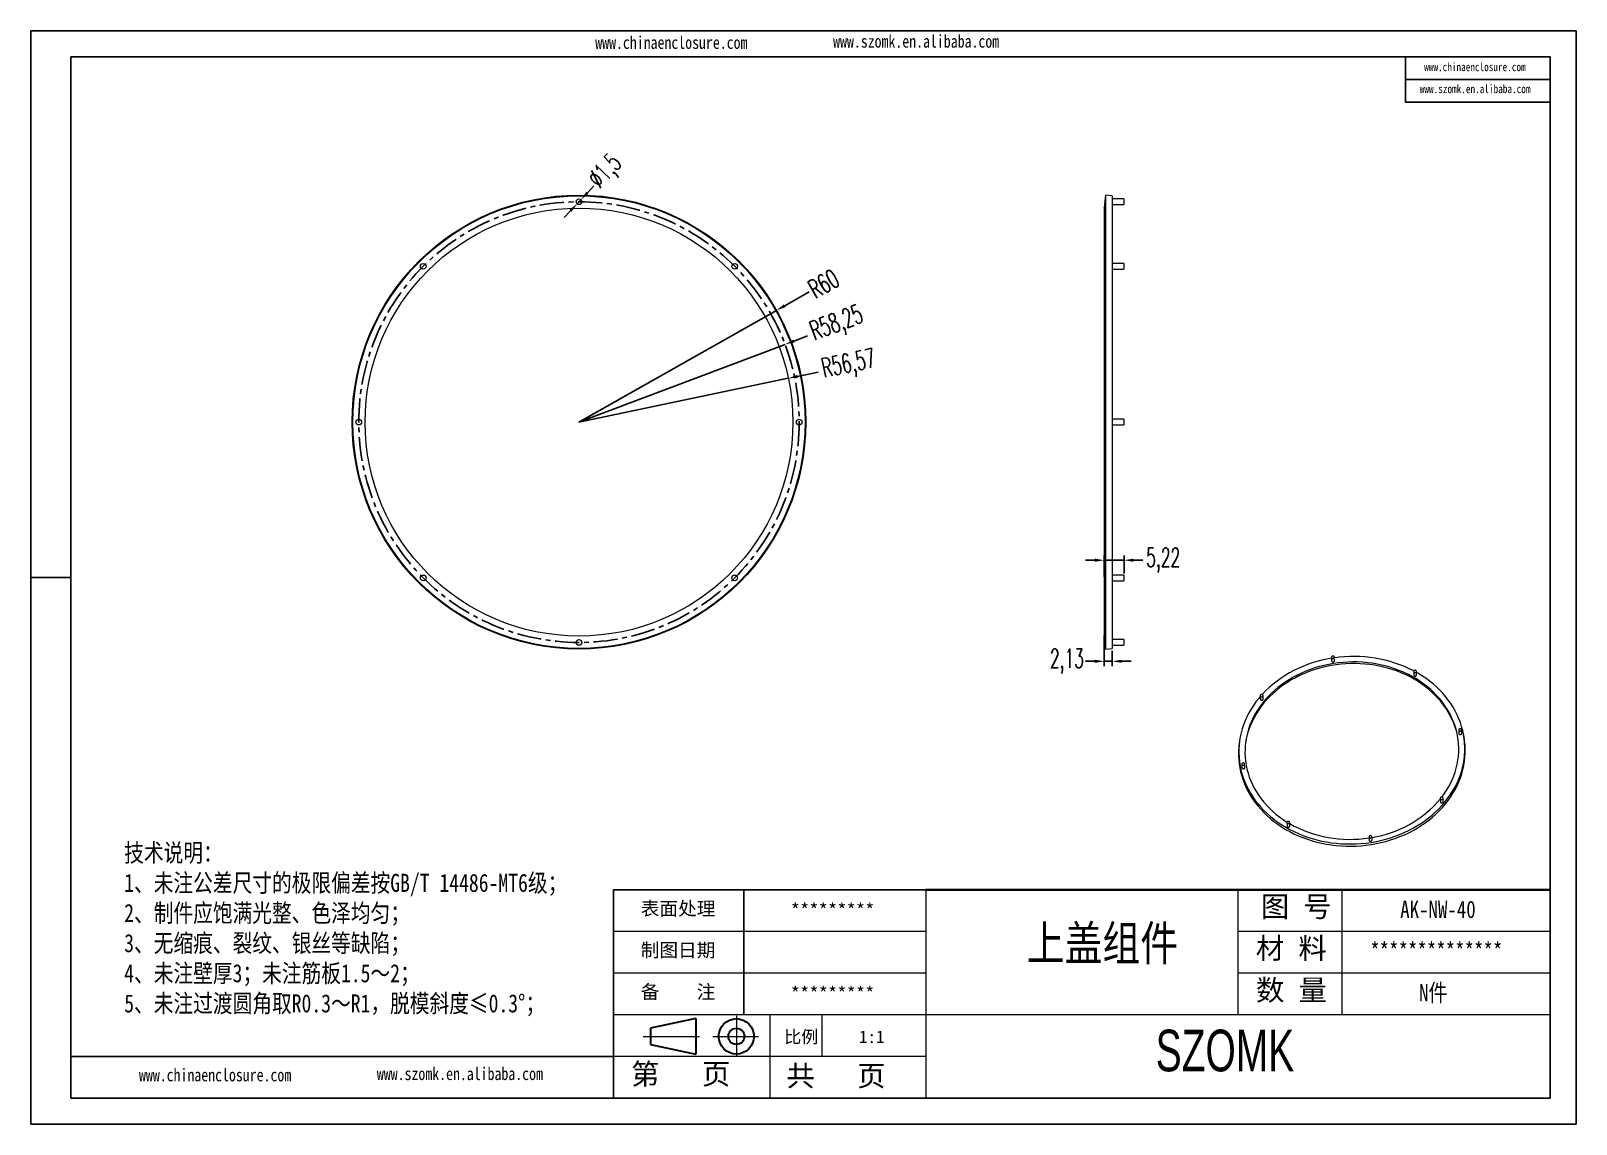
# Model space of a CAD drawing. Header units: inches. Extents: x 2104 to 4359, y 410 to 823.
# Drawn here: x 3484.2 to 3892.9, y 409.8 to 698.8 of the extents above; entities that cross this region are included whole.
import ezdxf

# ---------------------------------------------------------------- set-up
doc = ezdxf.new("R2010")
doc.units = ezdxf.units.IN
doc.linetypes.add('CENTER', pattern=[10.16, 6.35, -1.27, 1.27, -1.27])
doc.linetypes.add('CENTER2', pattern=[28.575, 19.05, -3.175, 3.175, -3.175])
doc.layers.add('文字', color=81, linetype='Continuous')
for name, color, linetype, lineweight in [('粗实线', 7, 'Continuous', 30), ('细实线', 3, 'Continuous', 9), ('细点划线', 2, 'CENTER2', 9)]:
    doc.layers.add(name, color=color, linetype=linetype, lineweight=lineweight)
doc.styles.add('SLDTEXTSTYLE2', font='TXT', dxfattribs={"width": 0.6, "bigfont": 'bigfont'})
doc.styles.get("Standard").update_dxf_attribs({"font": 'txt', "bigfont": 'gbcbig.shx'})
doc.styles.add('宋体', font='', dxfattribs={"width": 0.8, "height": 3.5})
doc.styles.add('长仿宋', font='', dxfattribs={"width": 0.7, "height": 4})
doc.styles.get('宋体').set_extended_font_data('SimSun')
doc.styles.get('长仿宋').set_extended_font_data('SimSun')
doc.dimstyles.new('5', dxfattribs={"dimtxt": 5, "dimasz": 2.5, "dimexe": 1.25, "dimexo": 0.625, "dimtad": 0, "dimzin": 12, "dimtxsty": 'SLDTEXTSTYLE2', "dimcen": 2.5, "dimclrd": 3, "dimclre": 3, "dimclrt": 256, "dimadec": 0, "dimazin": 0, "dimtfac": 1, "dimtmove": 0, "dimatfit": 3, "dimfxl": 1, "dimarcsym": 0})

# ---------------------------------------------------------------- blocks, each defined once
blk = doc.blocks.new('*D140')
at = {"color": 3, "lineweight": -2}
for p, q in [((3690.06, 629.81), (3683.56, 626.14)), ((3629.15, 595.38), (3681.38, 624.91))]:
    blk.add_line(p, q, dxfattribs=at)
at = {"color": 3}
blk.add_solid([(3683.35, 626.5), (3683.76, 625.77), (3681.38, 624.91)], dxfattribs=at)
at = {"layer": 'Defpoints', "color": 0}
for p in [(3681.38, 624.91), (3629.15, 595.38)]:
    blk.add_point(p, dxfattribs=at)
at = {"insert": (3693.87, 631.96), "char_height": 5, "attachment_point": 5, "rotation": 29.479, "style": 'SLDTEXTSTYLE2'}
blk.add_mtext('R60', dxfattribs=at)
blk = doc.blocks.new('*D142')
at = {"color": 3, "lineweight": -2}
for p, q in [((3629.15, 595.38), (3684.52, 606.96)), ((3692.38, 608.61), (3686.97, 607.48))]:
    blk.add_line(p, q, dxfattribs=at)
at = {"color": 3}
blk.add_solid([(3686.88, 607.88), (3687.05, 607.07), (3684.52, 606.96)], dxfattribs=at)
at = {"layer": 'Defpoints', "color": 0}
for p in [(3684.52, 606.96), (3629.15, 595.38)]:
    blk.add_point(p, dxfattribs=at)
at = {"insert": (3700.57, 610.32), "char_height": 5, "attachment_point": 5, "rotation": 11.8172, "style": 'SLDTEXTSTYLE2'}
blk.add_mtext('R56,57', dxfattribs=at)
blk = doc.blocks.new('*D143')
at = {"color": 3, "lineweight": -2}
for p, q in [((3768.1, 538.99), (3768.1, 530.9)), ((3765.6, 532.15), (3763.1, 532.15)), ((3770.23, 532.15), (3768.1, 532.15)), ((3770.23, 534.94), (3770.23, 530.9)), ((3772.73, 532.15), (3775.23, 532.15))]:
    blk.add_line(p, q, dxfattribs=at)
at = {"color": 3}
for points in [[(3765.6, 532.56), (3765.6, 531.73), (3768.1, 532.15)], [(3772.73, 532.56), (3772.73, 531.73), (3770.23, 532.15)]]:
    blk.add_solid(points, dxfattribs=at)
at = {"layer": 'Defpoints', "color": 0}
for p in [(3768.1, 539.62), (3770.23, 535.57), (3768.1, 532.15)]:
    blk.add_point(p, dxfattribs=at)
at = {"insert": (3758.22, 532.15), "char_height": 5, "attachment_point": 5, "style": 'SLDTEXTSTYLE2'}
blk.add_mtext('2,13', dxfattribs=at)
blk = doc.blocks.new('*D145')
at = {"color": 3, "lineweight": -2}
for p, q in [((3768.1, 554.52), (3768.1, 560.12)), ((3773.32, 555.35), (3773.32, 560.12)), ((3765.6, 558.87), (3763.1, 558.87)), ((3768.1, 558.87), (3773.32, 558.87)), ((3775.82, 558.87), (3778.32, 558.87))]:
    blk.add_line(p, q, dxfattribs=at)
at = {"color": 3}
for points in [[(3765.6, 559.29), (3765.6, 558.45), (3768.1, 558.87)], [(3775.82, 559.29), (3775.82, 558.45), (3773.32, 558.87)]]:
    blk.add_solid(points, dxfattribs=at)
at = {"layer": 'Defpoints', "color": 0}
for p in [(3773.32, 558.87), (3768.1, 553.89), (3773.32, 554.72)]:
    blk.add_point(p, dxfattribs=at)
at = {"insert": (3783.69, 558.87), "char_height": 5, "attachment_point": 5, "style": 'SLDTEXTSTYLE2'}
blk.add_mtext('5,22', dxfattribs=at)
blk = doc.blocks.new('*D148')
at = {"color": 3, "lineweight": -2}
for p, q in [((3689.61, 618.16), (3686, 616.8)), ((3629.15, 595.38), (3683.66, 615.92))]:
    blk.add_line(p, q, dxfattribs=at)
at = {"color": 3}
blk.add_solid([(3685.85, 617.19), (3686.15, 616.41), (3683.66, 615.92)], dxfattribs=at)
at = {"layer": 'Defpoints', "color": 0}
for p in [(3683.66, 615.92), (3629.15, 595.38)]:
    blk.add_point(p, dxfattribs=at)
at = {"insert": (3697.45, 621.11), "char_height": 5, "attachment_point": 5, "rotation": 20.6432, "style": 'SLDTEXTSTYLE2'}
blk.add_mtext('R58,25', dxfattribs=at)
blk = doc.blocks.new('*D149')
at = {"color": 3, "lineweight": -2}
for p, q in [((3628.64, 653.08), (3629.66, 654.18)), ((3633.09, 657.82), (3631.38, 656)), ((3626.92, 651.26), (3625.21, 649.44))]:
    blk.add_line(p, q, dxfattribs=at)
at = {"color": 3}
for points in [[(3631.07, 656.28), (3631.68, 655.71), (3629.66, 654.18)], [(3626.62, 651.55), (3627.23, 650.98), (3628.64, 653.08)]]:
    blk.add_solid(points, dxfattribs=at)
at = {"layer": 'Defpoints', "color": 0}
for p in [(3629.66, 654.18), (3628.64, 653.08)]:
    blk.add_point(p, dxfattribs=at)
at = {"insert": (3636.43, 661.37), "char_height": 5, "attachment_point": 5, "rotation": 46.7722, "style": 'SLDTEXTSTYLE2'}
blk.add_mtext('∅1,5', dxfattribs=at)

msp = doc.modelspace()

# ---------------------------------------------------------------- linework, layer by layer
for p, q in [((3484.172, 698.799), (3892.904, 698.799)), ((3484.172, 698.799), (3484.172, 409.797)), ((3892.904, 698.799), (3892.904, 409.797)), ((3494.749, 691.918), (3886.023, 691.918)), ((3494.749, 691.918), (3494.749, 416.678)), ((3847.795, 691.918), (3847.795, 679.972)), ((3886.023, 691.918), (3886.023, 416.678)), ((3847.795, 685.945), (3886.023, 685.945)), ((3847.795, 679.972), (3886.023, 679.972)), ((3494.749, 554.298), (3484.172, 554.298)), ((3484.172, 543.595), (3484.172, 409.797)), ((3720.879, 471.726), (3638.307, 471.726)), ((3638.307, 416.678), (3638.307, 471.726)), ((3672.712, 438.698), (3672.712, 471.726)), ((3638.307, 427.688), (3494.749, 427.688)), ((3494.749, 416.678), (3886.023, 416.678)), ((3484.172, 409.797), (3892.904, 409.797)), ((3484.172, 409.797), (3673.4, 409.797))]:
    msp.add_line(p, q)
at = {"color": 7, "linetype": 'Continuous', "lineweight": 15}
for p, q in [((3770.225, 655.191), (3768.435, 655.38)), ((3768.435, 655.38), (3768.435, 535.38)), ((3770.225, 655.191), (3770.225, 595.38)), ((3773.315, 654.38), (3770.225, 654.38)), ((3773.315, 654.38), (3773.315, 652.88)), ((3768.1, 652.13), (3768.1, 538.63)), ((3770.225, 652.88), (3773.315, 652.88)), ((3773.315, 637.319), (3770.225, 637.319)), ((3770.225, 635.819), (3773.315, 635.819)), ((3773.315, 637.319), (3773.315, 635.819)), ((3773.315, 596.13), (3770.225, 596.13)), ((3770.225, 595.38), (3770.225, 535.568)), ((3770.225, 594.63), (3773.315, 594.63)), ((3773.315, 596.13), (3773.315, 594.63)), ((3773.315, 554.941), (3770.225, 554.941)), ((3770.225, 553.441), (3773.315, 553.441)), ((3773.315, 554.941), (3773.315, 554.721)), ((3773.315, 554.721), (3773.315, 553.441)), ((3768.435, 535.38), (3770.225, 535.568)), ((3773.315, 537.88), (3770.225, 537.88)), ((3770.225, 536.38), (3773.315, 536.38)), ((3773.315, 537.88), (3773.315, 537.13)), ((3773.315, 537.13), (3773.315, 536.38)), ((3828.2, 533.19), (3828.241, 532.283)), ((3828.99, 532.311), (3828.949, 533.224)), ((3849.941, 529.444), (3849.983, 528.521)), ((3850.731, 528.581), (3850.69, 529.478)), ((3809.368, 523.045), (3809.409, 522.152)), ((3810.16, 522.152), (3810.118, 523.079)), ((3803.895, 511.144), (3803.824, 510.652)), ((3861.855, 514.002), (3861.898, 513.071)), ((3862.645, 513.147), (3862.605, 514.036)), ((3863.032, 513.337), (3862.916, 513.822)), ((3804.478, 504.952), (3804.518, 504.064)), ((3805.269, 504.055), (3805.227, 504.986)), ((3856.965, 495.909), (3857.007, 494.982)), ((3857.754, 495.05), (3857.714, 495.943)), ((3816.393, 489.51), (3816.433, 488.613)), ((3817.184, 488.621), (3817.142, 489.544)), ((3838.133, 485.764), (3838.175, 484.851)), ((3838.924, 484.891), (3838.883, 485.798))]:
    msp.add_line(p, q, dxfattribs=at)
at = {"color": 7, "linetype": 'Continuous', "lineweight": 15, "flags": 128}
for points in [[(3828.761, 531.565), (3827.498, 531.341), (3826.248, 531.069), (3825.012, 530.752), (3823.795, 530.388), (3822.598, 529.979), (3821.423, 529.525), (3820.274, 529.028), (3819.153, 528.488), (3818.061, 527.907), (3817.001, 527.286), (3815.976, 526.626), (3814.987, 525.929), (3814.037, 525.195), (3813.128, 524.427), (3812.26, 523.626), (3811.437, 522.794), (3810.66, 521.932), (3809.931, 521.043), (3809.25, 520.127), (3808.62, 519.188), (3808.042, 518.226), (3807.516, 517.244), (3807.045, 516.245), (3806.628, 515.229), (3806.268, 514.199), (3805.964, 513.158), (3805.717, 512.107), (3805.528, 511.049), (3805.398, 509.985), (3805.325, 508.919), (3805.311, 507.851), (3805.356, 506.786), (3805.46, 505.723), (3805.621, 504.667), (3805.841, 503.618), (3806.118, 502.58), (3806.452, 501.554), (3806.842, 500.543), (3807.288, 499.548), (3807.788, 498.572), (3808.342, 497.616), (3808.948, 496.683), (3809.605, 495.775), (3810.312, 494.893), (3811.067, 494.04), (3811.868, 493.216), (3812.715, 492.424), (3813.605, 491.666), (3814.536, 490.942), (3815.507, 490.255), (3816.43, 489.658)], [(3861.416, 513.067), (3861.24, 513.741), (3860.922, 514.766), (3860.548, 515.778), (3860.119, 516.773), (3859.637, 517.751), (3859.1, 518.709), (3858.512, 519.645), (3857.873, 520.558), (3857.185, 521.444), (3856.448, 522.304), (3855.665, 523.134), (3854.836, 523.934), (3853.964, 524.7), (3853.051, 525.433), (3852.098, 526.131), (3851.107, 526.791), (3850.08, 527.413), (3849.02, 527.996), (3847.928, 528.537), (3846.807, 529.037), (3845.659, 529.494), (3844.486, 529.907), (3843.291, 530.276), (3842.077, 530.598), (3840.845, 530.875), (3839.598, 531.105), (3838.339, 531.289), (3837.07, 531.424), (3835.795, 531.512), (3834.515, 531.552), (3833.232, 531.543), (3831.951, 531.487), (3830.673, 531.383), (3829.401, 531.231), (3828.138, 531.032), (3826.886, 530.786), (3825.648, 530.493), (3824.425, 530.154), (3823.222, 529.771), (3822.04, 529.342), (3820.881, 528.871), (3819.749, 528.356), (3818.645, 527.8), (3817.571, 527.204), (3816.53, 526.569), (3815.524, 525.896), (3814.555, 525.186), (3813.625, 524.441), (3812.735, 523.663), (3811.889, 522.853), (3811.086, 522.012), (3810.33, 521.143), (3809.621, 520.248), (3808.962, 519.327), (3808.352, 518.383), (3807.794, 517.418), (3807.289, 516.434), (3806.838, 515.433), (3806.441, 514.416), (3806.1, 513.387), (3805.815, 512.347), (3805.587, 511.297), (3805.457, 510.528)], [(3828.944, 533.265), (3828.891, 533.378), (3828.79, 533.464), (3828.657, 533.511), (3828.51, 533.512), (3828.374, 533.467), (3828.268, 533.382), (3828.209, 533.27), (3828.205, 533.149), (3828.258, 533.036), (3828.358, 532.95), (3828.492, 532.903), (3828.638, 532.902), (3828.775, 532.947), (3828.881, 533.032), (3828.94, 533.144), (3828.944, 533.265)], [(3857.397, 496.234), (3857.919, 496.945), (3858.549, 497.884), (3859.128, 498.846), (3859.653, 499.828), (3860.124, 500.827), (3860.541, 501.843), (3860.901, 502.873), (3861.205, 503.914), (3861.452, 504.965), (3861.641, 506.023), (3861.772, 507.087), (3861.844, 508.153), (3861.858, 509.221), (3861.813, 510.286), (3861.71, 511.349), (3861.548, 512.405), (3861.328, 513.453), (3861.051, 514.492), (3860.717, 515.518), (3860.327, 516.529), (3859.881, 517.524), (3859.381, 518.5), (3858.828, 519.456), (3858.222, 520.388), (3857.564, 521.297), (3856.858, 522.179), (3856.103, 523.032), (3855.301, 523.856), (3854.454, 524.648), (3853.565, 525.406), (3852.633, 526.13), (3851.662, 526.817), (3850.654, 527.466), (3849.61, 528.076), (3848.534, 528.645), (3847.426, 529.173), (3846.289, 529.658), (3845.126, 530.099), (3843.939, 530.495), (3842.731, 530.846), (3841.504, 531.151), (3840.26, 531.409), (3839.003, 531.619), (3837.734, 531.782), (3836.457, 531.896), (3835.174, 531.962), (3833.887, 531.98), (3832.6, 531.948), (3831.315, 531.869), (3830.034, 531.741), (3828.761, 531.565)], [(3809.378, 522.836), (3808.955, 522.334), (3808.229, 521.407), (3807.553, 520.454), (3806.928, 519.479), (3806.355, 518.483), (3805.835, 517.467), (3805.37, 516.434), (3804.96, 515.386), (3804.606, 514.324), (3804.308, 513.251), (3804.068, 512.17), (3803.886, 511.081), (3803.762, 509.987), (3803.696, 508.891), (3803.688, 507.795), (3803.739, 506.7), (3803.849, 505.608), (3804.017, 504.523), (3804.242, 503.446), (3804.526, 502.379), (3804.865, 501.324), (3805.262, 500.283), (3805.713, 499.259), (3806.219, 498.253), (3806.779, 497.267), (3807.391, 496.304), (3808.055, 495.365), (3808.768, 494.451), (3809.53, 493.566), (3810.339, 492.71), (3811.194, 491.885), (3812.092, 491.093), (3813.032, 490.335), (3814.013, 489.613), (3815.032, 488.929), (3816.087, 488.282), (3817.177, 487.676), (3818.299, 487.111), (3819.45, 486.588), (3820.629, 486.108), (3821.834, 485.672), (3823.061, 485.281), (3824.31, 484.935), (3825.576, 484.636), (3826.858, 484.384), (3828.153, 484.18), (3829.459, 484.023), (3830.772, 483.915), (3832.092, 483.855), (3833.414, 483.843), (3834.737, 483.88), (3836.057, 483.966), (3837.372, 484.099), (3838.68, 484.281), (3839.978, 484.51), (3841.264, 484.787), (3842.534, 485.11), (3843.787, 485.479), (3845.02, 485.894), (3846.231, 486.353), (3847.417, 486.856), (3848.575, 487.401), (3849.705, 487.988), (3850.802, 488.615), (3851.867, 489.282), (3852.895, 489.986), (3853.885, 490.727), (3854.836, 491.503), (3855.745, 492.312), (3856.611, 493.154), (3857.432, 494.025), (3858.206, 494.926), (3858.931, 495.853), (3859.607, 496.805), (3860.233, 497.78), (3860.806, 498.776), (3861.325, 499.792), (3861.791, 500.825), (3862.201, 501.874), (3862.555, 502.935), (3862.853, 504.008), (3863.093, 505.09), (3863.275, 506.178), (3863.399, 507.272), (3863.465, 508.368), (3863.472, 509.465), (3863.421, 510.56), (3863.312, 511.651), (3863.144, 512.736), (3862.918, 513.814), (3862.635, 514.881), (3862.295, 515.936), (3861.899, 516.976), (3861.448, 518), (3860.941, 519.006), (3860.382, 519.992), (3859.77, 520.955), (3859.106, 521.895), (3858.393, 522.808), (3857.631, 523.693), (3856.822, 524.549), (3855.967, 525.374), (3855.069, 526.166), (3854.128, 526.924), (3853.148, 527.646), (3852.129, 528.331), (3851.073, 528.977), (3850.703, 529.19)], [(3850.622, 529.287), (3850.681, 529.398), (3850.685, 529.52), (3850.632, 529.632), (3850.531, 529.718), (3850.398, 529.766), (3850.251, 529.767), (3850.115, 529.721), (3850.009, 529.636), (3849.95, 529.524), (3849.946, 529.403), (3849.998, 529.291), (3850.099, 529.204), (3850.233, 529.157), (3850.379, 529.156), (3850.516, 529.201), (3850.622, 529.287)], [(3809.959, 523.319), (3809.825, 523.366), (3809.679, 523.367), (3809.543, 523.322), (3809.437, 523.237), (3809.377, 523.125), (3809.374, 523.004), (3809.426, 522.891), (3809.527, 522.805), (3809.661, 522.757), (3809.807, 522.757), (3809.944, 522.802), (3810.049, 522.887), (3810.109, 522.999), (3810.112, 523.12), (3810.06, 523.233), (3809.959, 523.319)], [(3838.719, 483.703), (3840.021, 483.934), (3841.311, 484.211), (3842.585, 484.535), (3843.842, 484.906), (3845.079, 485.322), (3846.293, 485.782), (3847.483, 486.286), (3848.645, 486.834), (3849.778, 487.422), (3850.879, 488.052), (3851.947, 488.72), (3852.978, 489.427), (3853.972, 490.17), (3854.926, 490.948), (3855.838, 491.76), (3856.706, 492.604), (3857.529, 493.479), (3858.306, 494.382), (3859.034, 495.312), (3859.712, 496.267), (3860.339, 497.245), (3860.914, 498.245), (3861.435, 499.264), (3861.902, 500.3), (3862.314, 501.352), (3862.669, 502.417), (3862.967, 503.493), (3863.208, 504.578), (3863.391, 505.67), (3863.516, 506.767), (3863.582, 507.866), (3863.589, 508.967), (3863.538, 510.065), (3863.428, 511.16), (3863.26, 512.248), (3863.033, 513.329), (3863.032, 513.337)], [(3862.294, 513.714), (3862.43, 513.759), (3862.536, 513.844), (3862.596, 513.956), (3862.599, 514.077), (3862.547, 514.19), (3862.446, 514.276), (3862.312, 514.323), (3862.166, 514.324), (3862.03, 514.279), (3861.924, 514.194), (3861.864, 514.082), (3861.861, 513.961), (3861.913, 513.848), (3862.014, 513.762), (3862.148, 513.715), (3862.294, 513.714)], [(3803.824, 510.652), (3803.815, 510.588), (3803.69, 509.491), (3803.624, 508.391), (3803.617, 507.291), (3803.668, 506.193), (3803.778, 505.098), (3803.946, 504.009), (3804.173, 502.929), (3804.457, 501.858), (3804.798, 500.8), (3805.195, 499.756), (3805.648, 498.729), (3806.156, 497.719), (3806.717, 496.731), (3807.331, 495.764), (3807.997, 494.822), (3808.713, 493.906), (3809.477, 493.018), (3810.289, 492.159), (3811.146, 491.332), (3812.047, 490.537), (3812.99, 489.777), (3813.974, 489.053), (3814.996, 488.366), (3816.055, 487.718), (3817.148, 487.109), (3818.273, 486.542), (3819.428, 486.017), (3820.611, 485.536), (3821.82, 485.099), (3823.051, 484.706), (3824.303, 484.36), (3825.573, 484.06), (3826.859, 483.807), (3828.159, 483.602), (3829.468, 483.445), (3830.786, 483.336), (3832.11, 483.276), (3833.436, 483.264), (3834.763, 483.301), (3836.087, 483.387), (3837.407, 483.521), (3838.719, 483.703)], [(3804.788, 505.274), (3804.652, 505.229), (3804.546, 505.144), (3804.487, 505.032), (3804.483, 504.911), (3804.536, 504.798), (3804.636, 504.712), (3804.77, 504.665), (3804.916, 504.664), (3805.053, 504.709), (3805.159, 504.794), (3805.218, 504.906), (3805.222, 505.027), (3805.169, 505.14), (3805.068, 505.226), (3804.935, 505.273), (3804.788, 505.274)], [(3857.123, 495.669), (3857.257, 495.622), (3857.403, 495.621), (3857.54, 495.666), (3857.646, 495.751), (3857.705, 495.863), (3857.709, 495.984), (3857.656, 496.097), (3857.555, 496.183), (3857.422, 496.23), (3857.275, 496.231), (3857.139, 496.186), (3857.033, 496.101), (3856.974, 495.989), (3856.97, 495.868), (3857.023, 495.755), (3857.123, 495.669)], [(3816.461, 489.701), (3816.401, 489.59), (3816.398, 489.468), (3816.45, 489.356), (3816.551, 489.27), (3816.685, 489.222), (3816.831, 489.221), (3816.968, 489.267), (3817.074, 489.352), (3817.133, 489.464), (3817.137, 489.585), (3817.084, 489.697), (3816.983, 489.784), (3816.849, 489.831), (3816.703, 489.832), (3816.567, 489.786), (3816.461, 489.701)], [(3838.139, 485.723), (3838.191, 485.61), (3838.292, 485.524), (3838.426, 485.477), (3838.572, 485.476), (3838.708, 485.521), (3838.814, 485.606), (3838.874, 485.718), (3838.877, 485.839), (3838.825, 485.952), (3838.724, 486.038), (3838.59, 486.085), (3838.444, 486.086), (3838.308, 486.041), (3838.202, 485.956), (3838.142, 485.844), (3838.139, 485.723)]]:
    msp.add_lwpolyline(points, dxfattribs=at)
at = {"color": 7, "linetype": 'Continuous', "lineweight": 15}
for centre, radius in [((3629.149, 595.38), 60), ((3629.149, 595.38), 59.812), ((3629.149, 653.63), 0.75), ((3629.149, 595.38), 56.569), ((3587.96, 636.569), 0.75), ((3670.338, 636.569), 0.75), ((3570.899, 595.38), 0.75), ((3687.399, 595.38), 0.75), ((3587.96, 554.191), 0.75), ((3670.338, 554.191), 0.75), ((3629.149, 537.13), 0.75)]:
    msp.add_circle(centre, radius, dxfattribs=at)
at = {"color": 1, "linetype": 'CENTER'}
msp.add_circle((3629.149, 595.38), 58.25, dxfattribs=at)
at = {"color": 7, "linetype": 'Continuous', "lineweight": 15}
for centre, radius, start, end in [((4592.619, 568.646), 828.735, 173.992545, 174.218433), ((4592.619, 622.113), 828.735, 185.781567, 186.007455), ((3832.931, 501.475), 31.812, 98.53228, 136.52614), ((3834.099, 498.738), 34.695, 62.76777, 98.52285), ((3834.369, 514.902), 29.662, 278.77056, 319.64903), ((3833.075, 517.644), 32.574, 240.74557, 278.95803)]:
    msp.add_arc(centre, radius, start, end, dxfattribs=at)
for points, knots in [([(3828.243, 532.283), (3828.242, 532.28), (3828.237, 532.24), (3828.267, 532.162), (3828.334, 532.067), (3828.437, 531.997), (3828.559, 531.962), (3828.688, 531.965), (3828.807, 532.005), (3828.906, 532.077), (3828.969, 532.174), (3828.996, 532.257), (3828.988, 532.302), (3828.987, 532.311)], [0, 0, 0, 0, 0.0088386, 0.1169527, 0.225199, 0.333206, 0.4407058, 0.5476567, 0.6542613, 0.7608721, 0.8678362, 0.9753462, 1, 1, 1, 1]), ([(3849.984, 528.521), (3849.984, 528.519), (3849.978, 528.479), (3850.008, 528.405), (3850.074, 528.313), (3850.176, 528.249), (3850.296, 528.218), (3850.424, 528.225), (3850.544, 528.268), (3850.644, 528.344), (3850.708, 528.443), (3850.736, 528.527), (3850.728, 528.572), (3850.727, 528.581)], [0, 0, 0, 0, 0.007463, 0.11533627, 0.22266276, 0.32947847, 0.43604542, 0.5427321, 0.6498524, 0.75753129, 0.86565028, 0.97389654, 1, 1, 1, 1]), ([(3809.41, 522.152), (3809.41, 522.15), (3809.405, 522.112), (3809.434, 522.037), (3809.499, 521.942), (3809.601, 521.869), (3809.723, 521.829), (3809.852, 521.825), (3809.973, 521.859), (3810.073, 521.926), (3810.138, 522.017), (3810.165, 522.098), (3810.157, 522.143), (3810.156, 522.152)], [0, 0, 0, 0, 0.006322, 0.1132623, 0.2207372, 0.3287189, 0.436958, 0.5450869, 0.6527826, 0.7599147, 0.8666041, 0.9731661, 1, 1, 1, 1]), ([(3861.899, 513.071), (3861.898, 513.069), (3861.893, 513.033), (3861.922, 512.963), (3861.985, 512.877), (3862.085, 512.816), (3862.205, 512.789), (3862.333, 512.797), (3862.455, 512.841), (3862.556, 512.916), (3862.622, 513.012), (3862.65, 513.094), (3862.642, 513.138), (3862.641, 513.147)], [0, 0, 0, 0, 0.0045439, 0.1112474, 0.2178072, 0.3245922, 0.4318718, 0.5397, 0.6478914, 0.756099, 0.863968, 0.9712951, 1, 1, 1, 1]), ([(3804.518, 504.064), (3804.518, 504.062), (3804.518, 504.051), (3804.522, 504.024), (3804.531, 503.99), (3804.546, 503.957), (3804.563, 503.925), (3804.586, 503.895), (3804.612, 503.867), (3804.641, 503.841), (3804.674, 503.818), (3804.71, 503.798), (3804.748, 503.781), (3804.788, 503.768), (3804.829, 503.759), (3804.871, 503.753), (3804.913, 503.751), (3804.956, 503.753), (3804.997, 503.759), (3805.037, 503.768), (3805.075, 503.782), (3805.112, 503.799), (3805.145, 503.819), (3805.175, 503.843), (3805.202, 503.869), (3805.224, 503.897), (3805.242, 503.928), (3805.256, 503.96), (3805.266, 503.993), (3805.269, 504.028), (3805.27, 504.045), (3805.269, 504.054), (3805.269, 504.055)], [0, 0, 0, 0, 0.005879, 0.0320893, 0.0854029, 0.1125701, 0.1387492, 0.1919938, 0.2191222, 0.245358, 0.2987141, 0.3258965, 0.3522527, 0.4058525, 0.4331586, 0.4596474, 0.5135194, 0.5409661, 0.5675422, 0.6215967, 0.64914, 0.6757189, 0.7297844, 0.757337, 0.7838317, 0.8377292, 0.8651984, 0.8915589, 0.9451834, 0.972513, 0.9987494, 1, 1, 1, 1]), ([(3857.008, 494.982), (3857.008, 494.98), (3857.002, 494.945), (3857.031, 494.878), (3857.096, 494.796), (3857.197, 494.738), (3857.318, 494.712), (3857.447, 494.721), (3857.568, 494.763), (3857.668, 494.834), (3857.732, 494.924), (3857.76, 495.001), (3857.752, 495.042), (3857.75, 495.05)], [0, 0, 0, 0, 0.0063085, 0.1132485, 0.2207307, 0.3287209, 0.4369622, 0.5450851, 0.6527729, 0.7599029, 0.8665985, 0.9731694, 1, 1, 1, 1]), ([(3816.435, 488.613), (3816.434, 488.61), (3816.429, 488.575), (3816.459, 488.506), (3816.525, 488.42), (3816.627, 488.357), (3816.748, 488.323), (3816.876, 488.322), (3816.997, 488.354), (3817.097, 488.415), (3817.161, 488.5), (3817.189, 488.573), (3817.181, 488.613), (3817.18, 488.62)], [0, 0, 0, 0, 0.0092694, 0.1171278, 0.2244415, 0.3312556, 0.4378319, 0.5445313, 0.6516601, 0.7593416, 0.8674611, 0.9757097, 1, 1, 1, 1]), ([(3838.177, 484.851), (3838.176, 484.848), (3838.171, 484.813), (3838.201, 484.746), (3838.268, 484.664), (3838.371, 484.606), (3838.493, 484.578), (3838.621, 484.583), (3838.74, 484.621), (3838.839, 484.686), (3838.902, 484.772), (3838.93, 484.845), (3838.922, 484.884), (3838.92, 484.891)], [0, 0, 0, 0, 0.0101737, 0.1183008, 0.2265475, 0.334544, 0.4420323, 0.5489806, 0.6555932, 0.7622165, 0.8691896, 0.9767021, 1, 1, 1, 1])]:
    msp.add_open_spline(points, degree=3, knots=knots, dxfattribs=at)
at = {"layer": '粗实线', "color": 7, "lineweight": 40}
msp.add_line((3886.023, 471.726), (3720.879, 471.726), dxfattribs=at)
at = {"layer": '粗实线', "color": 7}
for p, q in [((3660.066, 437.668), (3648.036, 435.118)), ((3660.066, 437.668), (3660.066, 428.24)), ((3648.036, 435.118), (3648.036, 430.863)), ((3648.036, 430.863), (3660.066, 428.24))]:
    msp.add_line(p, q, dxfattribs=at)
for radius in [4.677, 2.127]:
    msp.add_circle((3670.772, 432.991), radius, dxfattribs=at)
at = {"layer": '细实线', "color": 7}
for p, q in [((3720.879, 471.726), (3720.879, 416.678)), ((3803.451, 471.726), (3803.451, 438.698)), ((3830.975, 471.726), (3830.975, 438.929)), ((3720.879, 460.717), (3638.307, 460.717)), ((3886.023, 460.717), (3803.451, 460.717)), ((3720.879, 449.707), (3638.307, 449.707)), ((3886.023, 449.707), (3803.451, 449.707)), ((3886.023, 438.698), (3638.307, 438.698)), ((3679.593, 438.698), (3679.593, 416.678)), ((3693.355, 438.698), (3693.355, 427.688)), ((3720.879, 427.688), (3638.307, 427.688))]:
    msp.add_line(p, q, dxfattribs=at)
at = {"layer": '细点划线', "color": 7}
for p, q in [((3670.772, 438.374), (3670.772, 427.688)), ((3646.118, 432.991), (3660.987, 432.991)), ((3664.517, 432.991), (3676.605, 432.991))]:
    msp.add_line(p, q, dxfattribs=at)

# ---------------------------------------------------------------- texts
at = {"char_height": 3.62069, "width": 2057.82218, "attachment_point": 1}
for s, insert in [('{\\fSimHei|b0|i0|c134|p49;表面处理}', (3645.487, 468.602)), ('{\\fSimHei|b0|i0|c134|p49;*********}', (3685.143, 468.136)), ('{\\fSimHei|b0|i0|c134|p49;制图日期}', (3645.487, 457.592)), ('{\\fSimHei|b0|i0|c134|p49;备    注}', (3645.487, 446.583)), ('{\\fSimHei|b0|i0|c134|p49;*********}', (3685.143, 446.117))]:
    msp.add_mtext(s, dxfattribs=dict(at, insert=insert))
at = {"layer": '文字', "color": 0, "attachment_point": 1, "style": '宋体'}
for s, insert, char_height, width in [('www.chinaenclosure.com', (3633.445, 697.412), 3.36404, 59.10304), ('www.szomk.en.alibaba.com', (3696.367, 697.745), 3.36404, 59.10304), ('www.chinaenclosure.com', (3852.72, 690.405), 2.2427, 39.40203), ('www.szomk.en.alibaba.com', (3851.548, 684.598), 2.2427, 39.40203), ('{\\H1.111x;技术说明：\\P1、未注公差尺寸的极限偏差按GB/T 14486-MT6级；\\P2、制件应饱满光整、色泽均匀；\\P3、无缩痕、裂纹、银丝等缺陷；\\P4、未注壁厚3；未注筋板1.5～2；\\P5、未注过渡圆角取R0.3～R1，脱模斜度≤0.3%%D；}', (3508.85, 483.927), 4.30063, 156.64322), ('{\\H1.111x;AK-NW-40}', (3846.379, 468.851), 4.1286, 47.73126), ('上盖组件', (3747.604, 462.222), 9.1747, 117.29482), ('{\\H1.111x;**************}', (3838.437, 457.841), 4.1286, 47.73126), ('{\\H1.111x;N件}', (3851.373, 446.831), 4.1286, 47.73126), ('www.chinaenclosure.com', (3512.761, 424.466), 3.36404, 59.10304), ('www.szomk.en.alibaba.com', (3575.683, 424.799), 3.36404, 59.10304)]:
    msp.add_mtext(s, dxfattribs=dict(at, insert=insert, char_height=char_height, width=width))
at = {"layer": '粗实线', "insert": (3781.7, 434.755), "char_height": 11.0096, "width": 123.46178, "attachment_point": 1, "style": '长仿宋'}
msp.add_mtext('{\\fSTXinwei|b0|i0|c134|p2;SZOMK}', dxfattribs=at)
at = {"layer": '细实线', "color": 7, "attachment_point": 1}
for s, insert, char_height, width in [('{\\fSimSun|b0|i0|c134|p54;图 号}', (3809.504, 470.055), 5.5048, 27.524), ('{\\fSimSun|b0|i0|c134|p54;材 料   }', (3808.199, 459.046), 5.5048, 27.524), ('{\\fSimSun|b0|i0|c134|p54;数 量}', (3808.226, 447.982), 5.5048, 24.87138), ('{\\fSimSun|b0|i0|c134|p54;比例}', (3683.446, 434.528), 3.30288, 14.49862), ('{\\fSimSun|b0|i0|c134|p54;1:1}', (3703.229, 434.528), 3.30288, 14.49862), ('{\\fSimSun|b0|i0|c134|p54;第   页}', (3642.939, 425.796), 5.5048, 41.286), ('{\\fSimSun|b0|i0|c134|p54; 共   页}', (3680.266, 425.328), 5.5048, 41.286)]:
    msp.add_mtext(s, dxfattribs=dict(at, insert=insert, char_height=char_height, width=width))

# ---------------------------------------------------------------- dimensions: what is measured, and where the dimension line sits
dim = msp.add_diameter_dim_2p(p1=(3628.636, 653.083), p2=(3629.663, 654.176), dimstyle='5')
dim.commit()
dim.dimension.update_dxf_attribs({"geometry": '*D149', "text_midpoint": (3636.426, 661.372)})
for mpoint, picture, middle in [((3681.381, 624.906), '*D140', (3693.868, 631.964)), ((3683.659, 615.916), '*D148', (3697.451, 621.111)), ((3684.519, 606.964), '*D142', (3700.574, 610.324))]:
    dim = msp.add_radius_dim(center=(3629.149, 595.38), mpoint=mpoint, dimstyle='5')
    dim.commit()
    dim.dimension.update_dxf_attribs({"geometry": picture, "text_midpoint": middle, "dimtype": 164})
for base, p1, p2, picture, middle in [((3773.3153, 558.8691), (3768.0996, 553.8944), (3773.3153, 554.7211), '*D145', (3783.6903, 558.8691)), ((3768.0996, 532.1458), (3770.2253, 535.5681), (3768.0996, 539.6165), '*D143', (3758.2246, 532.1458))]:
    dim = msp.add_linear_dim(base=base, p1=p1, p2=p2, dimstyle='5')
    dim.commit()
    dim.dimension.update_dxf_attribs({"geometry": picture, "text_midpoint": middle})

doc.saveas('drawing.dxf')
